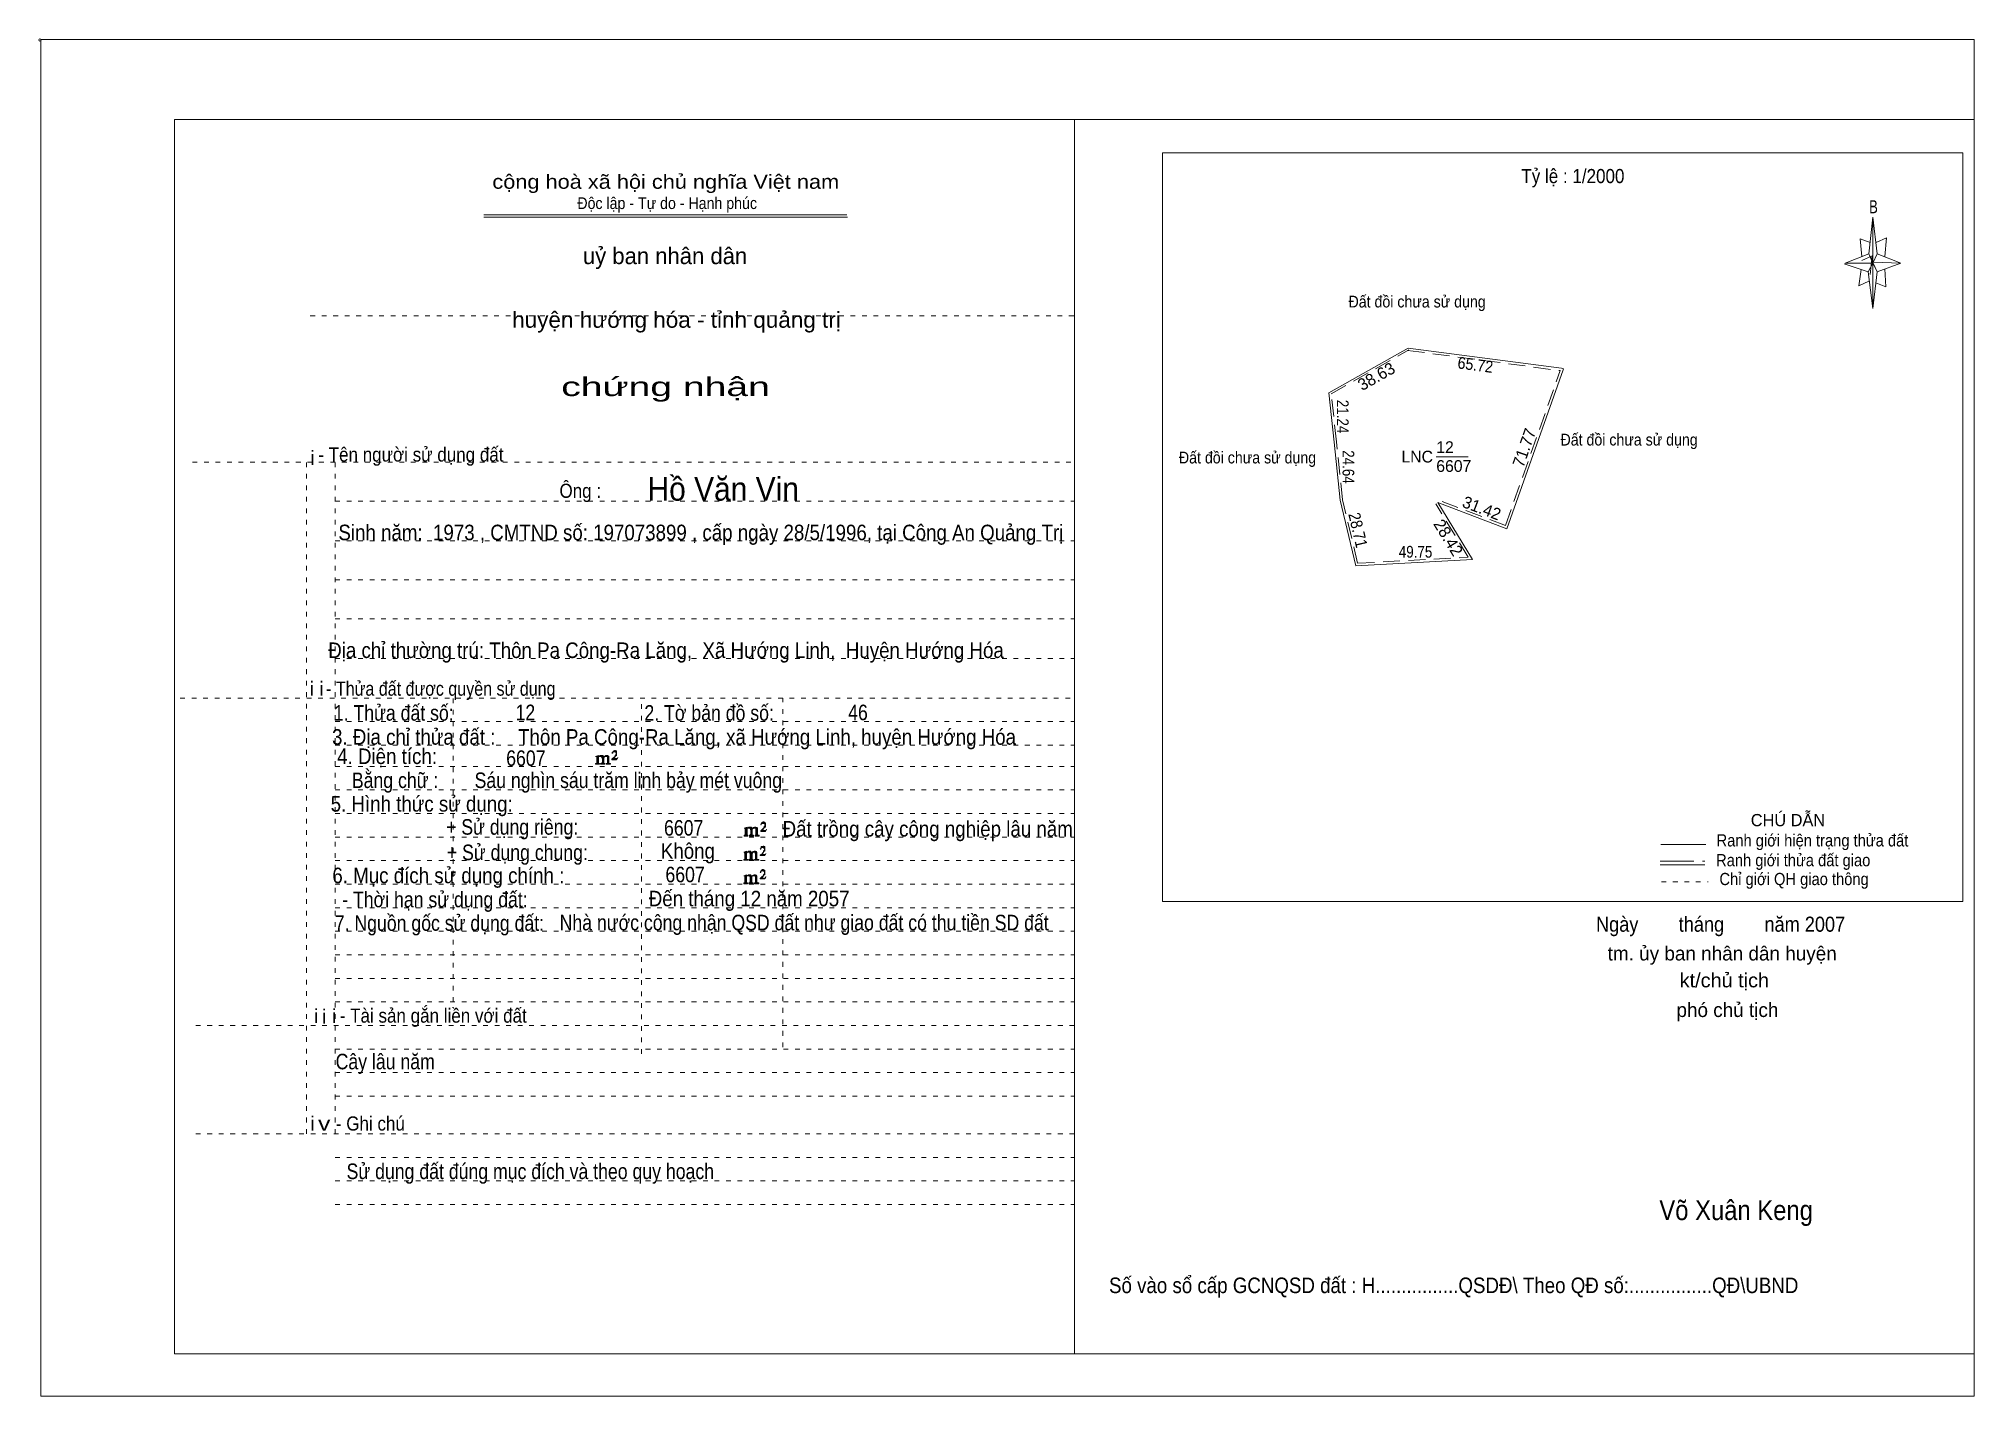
# Model space of a CAD drawing. Header units: centimetres. Extents: x -1.6 to 39.5, y -3.3 to 25.5.
import ezdxf
from ezdxf.enums import TextEntityAlignment as Align

# ---------------------------------------------------------------- set-up
doc = ezdxf.new("R2010")
doc.units = ezdxf.units.CM
doc.header["$LTSCALE"] = 0.12
for name, pattern in [('DOTTED', [1.5, 0.3, -1.2]), ('LONG_DASHED', [7.5, 6, -1.5]), ('MEDIUM_DASHED', [4.5, 3, -1.5])]:
    doc.linetypes.add(name, pattern=pattern)
for name, color, linetype, lineweight in [('1', 7, 'DOTTED', 13), ('10', 7, 'Continuous', 13), ('13', 7, 'Continuous', 13), ('4', 7, 'Continuous', 13), ('5', 7, 'Continuous', 13), ('50', 7, 'Continuous', 13)]:
    doc.layers.add(name, color=color, linetype=linetype, lineweight=lineweight)
doc.layers.add('30', color=7, linetype='Continuous')

msp = doc.modelspace()

# ---------------------------------------------------------------- hatches: boundary and pattern name
at = {"layer": '50'}
for points in [[(10.27, 10.13), (10.27, 10.12), (10.27, 10.11), (10.25, 10.11), (10.24, 10.11), (10.24, 10.1), (10.33, 10.1), (10.33, 10.11), (10.32, 10.11), (10.31, 10.11), (10.31, 10.12), (10.31, 10.13), (10.31, 10.24), (10.31, 10.25), (10.32, 10.26), (10.34, 10.26), (10.35, 10.26), (10.36, 10.26), (10.37, 10.25), (10.39, 10.22), (10.39, 10.13), (10.37, 10.12), (10.37, 10.11), (10.36, 10.11), (10.35, 10.11), (10.35, 10.1), (10.44, 10.1), (10.44, 10.11), (10.43, 10.11), (10.42, 10.11), (10.42, 10.12), (10.42, 10.13), (10.42, 10.24), (10.44, 10.26), (10.45, 10.26), (10.46, 10.26), (10.49, 10.26), (10.49, 10.25), (10.5, 10.24), (10.5, 10.22), (10.5, 10.13), (10.5, 10.12), (10.49, 10.11), (10.49, 10.11), (10.47, 10.11), (10.47, 10.1), (10.56, 10.1), (10.56, 10.11), (10.55, 10.11), (10.54, 10.11), (10.53, 10.12), (10.53, 10.13), (10.53, 10.2), (10.53, 10.25), (10.53, 10.26), (10.52, 10.27), (10.5, 10.28), (10.47, 10.28), (10.46, 10.28), (10.44, 10.27), (10.41, 10.25), (10.41, 10.26), (10.4, 10.28), (10.39, 10.28), (10.37, 10.28), (10.35, 10.28), (10.34, 10.28), (10.32, 10.26), (10.31, 10.26), (10.31, 10.25), (10.31, 10.25), (10.31, 10.26), (10.31, 10.28), (10.24, 10.26), (10.24, 10.26), (10.25, 10.26), (10.27, 10.25), (10.27, 10.24), (10.27, 10.23)], [(10.69, 10.19), (10.72, 10.24), (10.72, 10.24), (10.71, 10.22), (10.69, 10.22), (10.68, 10.22), (10.63, 10.22), (10.66, 10.26), (10.67, 10.27), (10.69, 10.28), (10.69, 10.3), (10.69, 10.32), (10.69, 10.34), (10.69, 10.35), (10.69, 10.37), (10.68, 10.38), (10.67, 10.38), (10.66, 10.39), (10.65, 10.39), (10.63, 10.38), (10.63, 10.38), (10.62, 10.37), (10.61, 10.35), (10.59, 10.33), (10.61, 10.33), (10.61, 10.35), (10.62, 10.35), (10.63, 10.36), (10.65, 10.36), (10.66, 10.36), (10.67, 10.35), (10.68, 10.35), (10.68, 10.32), (10.68, 10.3), (10.66, 10.28), (10.66, 10.26), (10.65, 10.25), (10.59, 10.2), (10.59, 10.19)], [(13.42, 8.61), (13.42, 8.6), (13.42, 8.59), (13.41, 8.59), (13.4, 8.59), (13.4, 8.57), (13.48, 8.57), (13.48, 8.59), (13.47, 8.59), (13.46, 8.59), (13.46, 8.6), (13.46, 8.61), (13.46, 8.72), (13.46, 8.73), (13.47, 8.74), (13.5, 8.74), (13.51, 8.74), (13.52, 8.74), (13.53, 8.73), (13.54, 8.69), (13.54, 8.61), (13.53, 8.6), (13.53, 8.59), (13.52, 8.59), (13.51, 8.59), (13.51, 8.57), (13.6, 8.57), (13.6, 8.59), (13.58, 8.59), (13.57, 8.59), (13.57, 8.6), (13.57, 8.61), (13.57, 8.72), (13.6, 8.74), (13.61, 8.74), (13.62, 8.74), (13.64, 8.74), (13.64, 8.73), (13.65, 8.72), (13.65, 8.69), (13.65, 8.61), (13.65, 8.6), (13.64, 8.59), (13.64, 8.59), (13.63, 8.59), (13.63, 8.57), (13.72, 8.57), (13.72, 8.59), (13.7, 8.59), (13.69, 8.59), (13.68, 8.6), (13.68, 8.61), (13.68, 8.68), (13.68, 8.73), (13.68, 8.74), (13.67, 8.75), (13.65, 8.76), (13.63, 8.76), (13.62, 8.76), (13.6, 8.75), (13.56, 8.73), (13.56, 8.74), (13.55, 8.76), (13.54, 8.76), (13.53, 8.76), (13.51, 8.76), (13.5, 8.76), (13.47, 8.74), (13.46, 8.74), (13.46, 8.73), (13.46, 8.73), (13.46, 8.74), (13.46, 8.76), (13.4, 8.74), (13.4, 8.74), (13.41, 8.74), (13.42, 8.73), (13.42, 8.72), (13.42, 8.71)], [(13.85, 8.67), (13.87, 8.72), (13.87, 8.72), (13.86, 8.69), (13.85, 8.69), (13.84, 8.69), (13.78, 8.69), (13.82, 8.74), (13.83, 8.75), (13.85, 8.76), (13.85, 8.78), (13.85, 8.79), (13.85, 8.82), (13.85, 8.83), (13.85, 8.85), (13.84, 8.86), (13.83, 8.86), (13.82, 8.87), (13.8, 8.87), (13.78, 8.86), (13.78, 8.86), (13.77, 8.85), (13.76, 8.83), (13.75, 8.81), (13.76, 8.81), (13.76, 8.83), (13.77, 8.83), (13.78, 8.84), (13.8, 8.84), (13.82, 8.84), (13.83, 8.83), (13.84, 8.83), (13.84, 8.79), (13.84, 8.78), (13.82, 8.76), (13.82, 8.74), (13.8, 8.73), (13.75, 8.68), (13.75, 8.67)], [(13.41, 8.09), (13.41, 8.08), (13.41, 8.07), (13.4, 8.07), (13.39, 8.07), (13.39, 8.06), (13.48, 8.06), (13.48, 8.07), (13.47, 8.07), (13.45, 8.07), (13.45, 8.08), (13.45, 8.09), (13.45, 8.2), (13.45, 8.21), (13.47, 8.23), (13.49, 8.23), (13.5, 8.23), (13.51, 8.23), (13.52, 8.21), (13.53, 8.18), (13.53, 8.09), (13.52, 8.08), (13.52, 8.07), (13.51, 8.07), (13.5, 8.07), (13.5, 8.06), (13.59, 8.06), (13.59, 8.07), (13.58, 8.07), (13.57, 8.07), (13.57, 8.08), (13.57, 8.09), (13.57, 8.2), (13.59, 8.23), (13.6, 8.23), (13.61, 8.23), (13.63, 8.23), (13.63, 8.21), (13.64, 8.2), (13.64, 8.18), (13.64, 8.09), (13.64, 8.08), (13.63, 8.07), (13.63, 8.07), (13.62, 8.07), (13.62, 8.06), (13.71, 8.06), (13.71, 8.07), (13.7, 8.07), (13.69, 8.07), (13.67, 8.08), (13.67, 8.09), (13.67, 8.17), (13.67, 8.21), (13.67, 8.23), (13.66, 8.24), (13.64, 8.25), (13.62, 8.25), (13.61, 8.25), (13.59, 8.24), (13.55, 8.21), (13.55, 8.23), (13.54, 8.25), (13.53, 8.25), (13.52, 8.25), (13.5, 8.25), (13.49, 8.25), (13.47, 8.23), (13.45, 8.23), (13.45, 8.21), (13.45, 8.21), (13.45, 8.23), (13.45, 8.25), (13.39, 8.23), (13.39, 8.23), (13.4, 8.23), (13.41, 8.21), (13.41, 8.2), (13.41, 8.19)], [(13.84, 8.16), (13.86, 8.2), (13.86, 8.2), (13.85, 8.18), (13.84, 8.18), (13.83, 8.18), (13.77, 8.18), (13.81, 8.23), (13.82, 8.24), (13.84, 8.25), (13.84, 8.27), (13.84, 8.28), (13.84, 8.3), (13.84, 8.31), (13.84, 8.34), (13.83, 8.35), (13.82, 8.35), (13.81, 8.36), (13.8, 8.36), (13.77, 8.35), (13.77, 8.35), (13.76, 8.34), (13.75, 8.31), (13.74, 8.29), (13.75, 8.29), (13.75, 8.31), (13.76, 8.31), (13.77, 8.33), (13.8, 8.33), (13.81, 8.33), (13.82, 8.31), (13.83, 8.31), (13.83, 8.28), (13.83, 8.27), (13.81, 8.25), (13.81, 8.23), (13.8, 8.21), (13.74, 8.17), (13.74, 8.16)], [(13.84, 7.66), (13.86, 7.71), (13.86, 7.71), (13.85, 7.68), (13.84, 7.68), (13.83, 7.68), (13.77, 7.68), (13.81, 7.73), (13.82, 7.74), (13.84, 7.75), (13.84, 7.77), (13.84, 7.78), (13.84, 7.81), (13.84, 7.82), (13.84, 7.84), (13.83, 7.85), (13.82, 7.85), (13.81, 7.86), (13.79, 7.86), (13.77, 7.85), (13.77, 7.85), (13.76, 7.84), (13.75, 7.82), (13.74, 7.8), (13.75, 7.8), (13.75, 7.82), (13.76, 7.82), (13.77, 7.83), (13.79, 7.83), (13.81, 7.83), (13.82, 7.82), (13.83, 7.82), (13.83, 7.78), (13.83, 7.77), (13.81, 7.75), (13.81, 7.73), (13.79, 7.72), (13.74, 7.67), (13.74, 7.66)], [(13.41, 7.6), (13.41, 7.59), (13.41, 7.58), (13.4, 7.58), (13.39, 7.58), (13.39, 7.56), (13.47, 7.56), (13.47, 7.58), (13.46, 7.58), (13.45, 7.58), (13.45, 7.59), (13.45, 7.6), (13.45, 7.71), (13.45, 7.72), (13.46, 7.73), (13.49, 7.73), (13.5, 7.73), (13.51, 7.73), (13.52, 7.72), (13.53, 7.68), (13.53, 7.6), (13.52, 7.59), (13.52, 7.58), (13.51, 7.58), (13.5, 7.58), (13.5, 7.56), (13.59, 7.56), (13.59, 7.58), (13.57, 7.58), (13.56, 7.58), (13.56, 7.59), (13.56, 7.6), (13.56, 7.71), (13.59, 7.73), (13.6, 7.73), (13.61, 7.73), (13.63, 7.73), (13.63, 7.72), (13.64, 7.71), (13.64, 7.68), (13.64, 7.6), (13.64, 7.59), (13.63, 7.58), (13.63, 7.58), (13.62, 7.58), (13.62, 7.56), (13.71, 7.56), (13.71, 7.58), (13.69, 7.58), (13.68, 7.58), (13.67, 7.59), (13.67, 7.6), (13.67, 7.67), (13.67, 7.72), (13.67, 7.73), (13.66, 7.74), (13.64, 7.75), (13.62, 7.75), (13.61, 7.75), (13.59, 7.74), (13.55, 7.72), (13.55, 7.73), (13.54, 7.75), (13.53, 7.75), (13.52, 7.75), (13.5, 7.75), (13.49, 7.75), (13.46, 7.73), (13.45, 7.73), (13.45, 7.72), (13.45, 7.72), (13.45, 7.73), (13.45, 7.75), (13.39, 7.73), (13.39, 7.73), (13.4, 7.73), (13.41, 7.72), (13.41, 7.71), (13.41, 7.7)]]:
    msp.add_hatch(color=256, dxfattribs=at).paths.add_polyline_path(points)

# ---------------------------------------------------------------- linework, layer by layer
at = {"layer": '1', "linetype": 'Continuous'}
for p, q in [((1.31, -2.42), (1.31, 23.78)), ((1.31, 23.78), (39.51, 23.78)), ((20.41, -2.42), (20.41, 23.78)), ((39.51, -2.42), (39.51, 23.78)), ((7.87, 21.76), (15.58, 21.76)), ((7.87, 21.71), (15.59, 21.71)), ((37.26, 20.55), (36.75, 20.72)), ((1.31, -2.42), (39.51, -2.42))]:
    msp.add_line(p, q, dxfattribs=at)
at = {"layer": '1'}
for p, q in [((4.19, 19.61), (20.41, 19.61)), ((1.69, 16.51), (20.41, 16.51)), ((4.11, 2.25), (4.11, 16.51)), ((4.72, 2.25), (4.72, 16.51)), ((4.72, 15.68), (20.41, 15.68)), ((4.72, 14.84), (20.41, 14.84)), ((4.72, 14.01), (20.41, 14.01)), ((4.72, 13.18), (20.41, 13.18)), ((4.72, 12.34), (20.41, 12.34)), ((1.43, 11.5), (20.41, 11.5)), ((7.22, 5.05), (7.22, 11.5)), ((11.22, 3.95), (11.22, 11.5)), ((14.22, 4.09), (14.22, 11.5)), ((4.72, 11), (20.41, 11)), ((4.72, 10.5), (20.41, 10.5)), ((4.72, 10.05), (20.41, 10.05)), ((4.72, 9.55), (20.41, 9.55)), ((4.72, 9.05), (20.41, 9.05)), ((4.72, 8.55), (20.41, 8.55)), ((4.72, 8.05), (20.41, 8.05)), ((4.72, 7.55), (20.41, 7.55)), ((4.72, 7.05), (20.41, 7.05)), ((4.72, 6.55), (20.41, 6.55)), ((4.72, 6.05), (20.41, 6.05)), ((4.72, 5.55), (20.41, 5.55)), ((4.72, 5.05), (20.41, 5.05)), ((1.76, 4.55), (20.41, 4.55)), ((4.72, 4.05), (20.41, 4.05)), ((4.72, 3.55), (20.41, 3.55)), ((4.72, 3.05), (20.41, 3.05)), ((1.76, 2.25), (20.41, 2.25)), ((4.72, 1.75), (20.41, 1.75)), ((4.72, 1.25), (20.41, 1.25)), ((4.72, 0.75), (20.41, 0.75))]:
    msp.add_line(p, q, dxfattribs=at)
at = {"layer": '1', "linetype": 'Continuous'}
msp.add_lwpolyline([(-1.53, -3.32), (39.51, -3.32), (39.51, 25.48), (-1.53, 25.48)], close=True, dxfattribs=at)
msp.add_lwpolyline([(37.27, 20.35), (37.06, 20.25), (37.11, 20.6)], dxfattribs=at)
at = {"layer": '10'}
for p, q in [((25.81, 17.98), (27.49, 18.93)), ((27.49, 18.93), (30.75, 18.5)), ((29.59, 15.09), (30.78, 18.47)), ((25.92, 16.93), (25.81, 17.98)), ((26.05, 15.7), (25.92, 16.93)), ((26.38, 14.31), (26.05, 15.7)), ((29.59, 15.09), (28.12, 15.65))]:
    msp.add_line(p, q, dxfattribs=at)
at = {"layer": '10', "linetype": 'MEDIUM_DASHED'}
for p, q in [((25.86, 17.96), (27.51, 18.89)), ((27.48, 18.88), (30.72, 18.45)), ((29.56, 15.16), (30.72, 18.45)), ((25.97, 16.94), (25.86, 17.96)), ((26.1, 15.71), (25.97, 16.94)), ((26.42, 14.36), (26.1, 15.71)), ((29.56, 15.16), (28.14, 15.7))]:
    msp.add_line(p, q, dxfattribs=at)
at = {"layer": '10'}
for points in [[(30.78, 18.47), (30.79, 18.49), (30.75, 18.5)], [(26.38, 14.31), (28.86, 14.44), (28.12, 15.65)]]:
    msp.add_lwpolyline(points, dxfattribs=at)
at = {"layer": '10', "linetype": 'MEDIUM_DASHED'}
msp.add_lwpolyline([(26.42, 14.36), (28.77, 14.49), (28.08, 15.62)], dxfattribs=at)
at = {"layer": '13'}
msp.add_line((28.09, 16.62), (28.77, 16.62), dxfattribs=at)
at = {"layer": '4'}
for p, q in [((32.86, 8.39), (33.81, 8.39)), ((32.84, 7.96), (33.79, 7.96))]:
    msp.add_line(p, q, dxfattribs=at)
at = {"layer": '4', "linetype": 'LONG_DASHED'}
msp.add_line((32.84, 8.04), (33.79, 8.04), dxfattribs=at)
at = {"layer": '4', "linetype": 'DOTTED'}
msp.add_line((32.87, 7.6), (33.86, 7.6), dxfattribs=at)
at = {"layer": '4'}
msp.add_lwpolyline([(22.28, 23.07), (39.27, 23.07), (39.27, 7.18), (22.28, 7.18)], close=True, dxfattribs=at)
msp.add_circle((-1.55, 25.47), 0.025, dxfattribs=at)
at = {"layer": '5'}
for p, q in [((37.27, 20.93), (37.36, 21.71)), ((37.45, 20.55), (37.36, 19.77)), ((37.45, 20.93), (37.95, 20.73)), ((37.61, 20.61), (37.63, 20.23)), ((37.63, 20.23), (37.42, 20.31))]:
    msp.add_line(p, q, dxfattribs=at)
for points in [[(37.36, 21.71), (37.45, 20.93), (37.36, 20.73)], [(37.36, 20.73), (36.77, 20.73), (37.27, 20.93), (37.45, 20.55), (37.95, 20.73), (37.36, 20.75)], [(37.36, 20.73), (37.36, 19.77), (37.26, 20.55)]]:
    msp.add_lwpolyline(points, close=True, dxfattribs=at)
for points in [[(37.3, 21.17), (37.09, 21.25), (37.12, 20.87)], [(37.43, 21.17), (37.65, 21.27), (37.61, 20.87)], [(37.36, 20.73), (37.27, 20.93), (36.77, 20.73)], [(37.12, 20.79), (37.34, 20.89), (37.3, 20.49)], [(37.36, 20.73), (37.45, 20.55), (37.95, 20.73)]]:
    msp.add_lwpolyline(points, dxfattribs=at)
at = {"layer": '50'}
for points in [[(10.27, 10.13), (10.27, 10.12), (10.27, 10.11), (10.25, 10.11), (10.24, 10.11), (10.24, 10.1), (10.33, 10.1), (10.33, 10.11), (10.32, 10.11), (10.31, 10.11), (10.31, 10.12), (10.31, 10.13), (10.31, 10.24), (10.31, 10.25), (10.32, 10.26), (10.34, 10.26), (10.35, 10.26), (10.36, 10.26), (10.37, 10.25), (10.39, 10.22), (10.39, 10.13), (10.37, 10.12), (10.37, 10.11), (10.36, 10.11), (10.35, 10.11), (10.35, 10.1), (10.44, 10.1), (10.44, 10.11), (10.43, 10.11), (10.42, 10.11), (10.42, 10.12), (10.42, 10.13), (10.42, 10.24), (10.44, 10.26), (10.45, 10.26), (10.46, 10.26), (10.49, 10.26), (10.49, 10.25), (10.5, 10.24), (10.5, 10.22), (10.5, 10.13), (10.5, 10.12), (10.49, 10.11), (10.49, 10.11), (10.47, 10.11), (10.47, 10.1), (10.56, 10.1), (10.56, 10.11), (10.55, 10.11), (10.54, 10.11), (10.53, 10.12), (10.53, 10.13), (10.53, 10.2), (10.53, 10.25), (10.53, 10.26), (10.52, 10.27), (10.5, 10.28), (10.47, 10.28), (10.46, 10.28), (10.44, 10.27), (10.41, 10.25), (10.41, 10.26), (10.4, 10.28), (10.39, 10.28), (10.37, 10.28), (10.35, 10.28), (10.34, 10.28), (10.32, 10.26), (10.31, 10.26), (10.31, 10.25), (10.31, 10.25), (10.31, 10.26), (10.31, 10.28), (10.24, 10.26), (10.24, 10.26), (10.25, 10.26), (10.27, 10.25), (10.27, 10.24), (10.27, 10.23)], [(10.69, 10.19), (10.72, 10.24), (10.72, 10.24), (10.71, 10.22), (10.69, 10.22), (10.68, 10.22), (10.63, 10.22), (10.66, 10.26), (10.67, 10.27), (10.69, 10.28), (10.69, 10.3), (10.69, 10.32), (10.69, 10.34), (10.69, 10.35), (10.69, 10.37), (10.68, 10.38), (10.67, 10.38), (10.66, 10.39), (10.65, 10.39), (10.63, 10.38), (10.63, 10.38), (10.62, 10.37), (10.61, 10.35), (10.59, 10.33), (10.61, 10.33), (10.61, 10.35), (10.62, 10.35), (10.63, 10.36), (10.65, 10.36), (10.66, 10.36), (10.67, 10.35), (10.68, 10.35), (10.68, 10.32), (10.68, 10.3), (10.66, 10.28), (10.66, 10.26), (10.65, 10.25), (10.59, 10.2), (10.59, 10.19)], [(13.42, 8.61), (13.42, 8.6), (13.42, 8.59), (13.41, 8.59), (13.4, 8.59), (13.4, 8.57), (13.48, 8.57), (13.48, 8.59), (13.47, 8.59), (13.46, 8.59), (13.46, 8.6), (13.46, 8.61), (13.46, 8.72), (13.46, 8.73), (13.47, 8.74), (13.5, 8.74), (13.51, 8.74), (13.52, 8.74), (13.53, 8.73), (13.54, 8.69), (13.54, 8.61), (13.53, 8.6), (13.53, 8.59), (13.52, 8.59), (13.51, 8.59), (13.51, 8.57), (13.6, 8.57), (13.6, 8.59), (13.58, 8.59), (13.57, 8.59), (13.57, 8.6), (13.57, 8.61), (13.57, 8.72), (13.6, 8.74), (13.61, 8.74), (13.62, 8.74), (13.64, 8.74), (13.64, 8.73), (13.65, 8.72), (13.65, 8.69), (13.65, 8.61), (13.65, 8.6), (13.64, 8.59), (13.64, 8.59), (13.63, 8.59), (13.63, 8.57), (13.72, 8.57), (13.72, 8.59), (13.7, 8.59), (13.69, 8.59), (13.68, 8.6), (13.68, 8.61), (13.68, 8.68), (13.68, 8.73), (13.68, 8.74), (13.67, 8.75), (13.65, 8.76), (13.63, 8.76), (13.62, 8.76), (13.6, 8.75), (13.56, 8.73), (13.56, 8.74), (13.55, 8.76), (13.54, 8.76), (13.53, 8.76), (13.51, 8.76), (13.5, 8.76), (13.47, 8.74), (13.46, 8.74), (13.46, 8.73), (13.46, 8.73), (13.46, 8.74), (13.46, 8.76), (13.4, 8.74), (13.4, 8.74), (13.41, 8.74), (13.42, 8.73), (13.42, 8.72), (13.42, 8.71)], [(13.85, 8.67), (13.87, 8.72), (13.87, 8.72), (13.86, 8.69), (13.85, 8.69), (13.84, 8.69), (13.78, 8.69), (13.82, 8.74), (13.83, 8.75), (13.85, 8.76), (13.85, 8.78), (13.85, 8.79), (13.85, 8.82), (13.85, 8.83), (13.85, 8.85), (13.84, 8.86), (13.83, 8.86), (13.82, 8.87), (13.8, 8.87), (13.78, 8.86), (13.78, 8.86), (13.77, 8.85), (13.76, 8.83), (13.75, 8.81), (13.76, 8.81), (13.76, 8.83), (13.77, 8.83), (13.78, 8.84), (13.8, 8.84), (13.82, 8.84), (13.83, 8.83), (13.84, 8.83), (13.84, 8.79), (13.84, 8.78), (13.82, 8.76), (13.82, 8.74), (13.8, 8.73), (13.75, 8.68), (13.75, 8.67)], [(13.41, 8.09), (13.41, 8.08), (13.41, 8.07), (13.4, 8.07), (13.39, 8.07), (13.39, 8.06), (13.48, 8.06), (13.48, 8.07), (13.47, 8.07), (13.45, 8.07), (13.45, 8.08), (13.45, 8.09), (13.45, 8.2), (13.45, 8.21), (13.47, 8.23), (13.49, 8.23), (13.5, 8.23), (13.51, 8.23), (13.52, 8.21), (13.53, 8.18), (13.53, 8.09), (13.52, 8.08), (13.52, 8.07), (13.51, 8.07), (13.5, 8.07), (13.5, 8.06), (13.59, 8.06), (13.59, 8.07), (13.58, 8.07), (13.57, 8.07), (13.57, 8.08), (13.57, 8.09), (13.57, 8.2), (13.59, 8.23), (13.6, 8.23), (13.61, 8.23), (13.63, 8.23), (13.63, 8.21), (13.64, 8.2), (13.64, 8.18), (13.64, 8.09), (13.64, 8.08), (13.63, 8.07), (13.63, 8.07), (13.62, 8.07), (13.62, 8.06), (13.71, 8.06), (13.71, 8.07), (13.7, 8.07), (13.69, 8.07), (13.67, 8.08), (13.67, 8.09), (13.67, 8.17), (13.67, 8.21), (13.67, 8.23), (13.66, 8.24), (13.64, 8.25), (13.62, 8.25), (13.61, 8.25), (13.59, 8.24), (13.55, 8.21), (13.55, 8.23), (13.54, 8.25), (13.53, 8.25), (13.52, 8.25), (13.5, 8.25), (13.49, 8.25), (13.47, 8.23), (13.45, 8.23), (13.45, 8.21), (13.45, 8.21), (13.45, 8.23), (13.45, 8.25), (13.39, 8.23), (13.39, 8.23), (13.4, 8.23), (13.41, 8.21), (13.41, 8.2), (13.41, 8.19)], [(13.84, 8.16), (13.86, 8.2), (13.86, 8.2), (13.85, 8.18), (13.84, 8.18), (13.83, 8.18), (13.77, 8.18), (13.81, 8.23), (13.82, 8.24), (13.84, 8.25), (13.84, 8.27), (13.84, 8.28), (13.84, 8.3), (13.84, 8.31), (13.84, 8.34), (13.83, 8.35), (13.82, 8.35), (13.81, 8.36), (13.8, 8.36), (13.77, 8.35), (13.77, 8.35), (13.76, 8.34), (13.75, 8.31), (13.74, 8.29), (13.75, 8.29), (13.75, 8.31), (13.76, 8.31), (13.77, 8.33), (13.8, 8.33), (13.81, 8.33), (13.82, 8.31), (13.83, 8.31), (13.83, 8.28), (13.83, 8.27), (13.81, 8.25), (13.81, 8.23), (13.8, 8.21), (13.74, 8.17), (13.74, 8.16)], [(13.84, 7.66), (13.86, 7.71), (13.86, 7.71), (13.85, 7.68), (13.84, 7.68), (13.83, 7.68), (13.77, 7.68), (13.81, 7.73), (13.82, 7.74), (13.84, 7.75), (13.84, 7.77), (13.84, 7.78), (13.84, 7.81), (13.84, 7.82), (13.84, 7.84), (13.83, 7.85), (13.82, 7.85), (13.81, 7.86), (13.79, 7.86), (13.77, 7.85), (13.77, 7.85), (13.76, 7.84), (13.75, 7.82), (13.74, 7.8), (13.75, 7.8), (13.75, 7.82), (13.76, 7.82), (13.77, 7.83), (13.79, 7.83), (13.81, 7.83), (13.82, 7.82), (13.83, 7.82), (13.83, 7.78), (13.83, 7.77), (13.81, 7.75), (13.81, 7.73), (13.79, 7.72), (13.74, 7.67), (13.74, 7.66)], [(13.41, 7.6), (13.41, 7.59), (13.41, 7.58), (13.4, 7.58), (13.39, 7.58), (13.39, 7.56), (13.47, 7.56), (13.47, 7.58), (13.46, 7.58), (13.45, 7.58), (13.45, 7.59), (13.45, 7.6), (13.45, 7.71), (13.45, 7.72), (13.46, 7.73), (13.49, 7.73), (13.5, 7.73), (13.51, 7.73), (13.52, 7.72), (13.53, 7.68), (13.53, 7.6), (13.52, 7.59), (13.52, 7.58), (13.51, 7.58), (13.5, 7.58), (13.5, 7.56), (13.59, 7.56), (13.59, 7.58), (13.57, 7.58), (13.56, 7.58), (13.56, 7.59), (13.56, 7.6), (13.56, 7.71), (13.59, 7.73), (13.6, 7.73), (13.61, 7.73), (13.63, 7.73), (13.63, 7.72), (13.64, 7.71), (13.64, 7.68), (13.64, 7.6), (13.64, 7.59), (13.63, 7.58), (13.63, 7.58), (13.62, 7.58), (13.62, 7.56), (13.71, 7.56), (13.71, 7.58), (13.69, 7.58), (13.68, 7.58), (13.67, 7.59), (13.67, 7.6), (13.67, 7.67), (13.67, 7.72), (13.67, 7.73), (13.66, 7.74), (13.64, 7.75), (13.62, 7.75), (13.61, 7.75), (13.59, 7.74), (13.55, 7.72), (13.55, 7.73), (13.54, 7.75), (13.53, 7.75), (13.52, 7.75), (13.5, 7.75), (13.49, 7.75), (13.46, 7.73), (13.45, 7.73), (13.45, 7.72), (13.45, 7.72), (13.45, 7.73), (13.45, 7.75), (13.39, 7.73), (13.39, 7.73), (13.4, 7.73), (13.41, 7.72), (13.41, 7.71), (13.41, 7.7)]]:
    msp.add_lwpolyline(points, close=True, dxfattribs=at)

# ---------------------------------------------------------------- texts
at = {"layer": '1'}
for s, height, width, p in [('cộng hoà xã hội chủ nghĩa Việt nam', 0.3, 1.15, (11.735, 22.31)), ('Độc lập - Tự do - Hạnh phúc', 0.25, 0.9, (11.765, 21.88)), ('chứng nhận', 0.4, 1.55, (11.73, 17.91)), ('- Tên người sử dụng đất', 0.3, 0.9, (6.325, 16.52)), ('- Thửa đất được quyền sử dụng', 0.3, 0.85, (6.96, 11.55)), ('- Tài sản gắn liền với đất ', 0.3, 0.9, (6.85, 4.61)), ('v', 0.3, 1.3, (4.485, 2.32)), ('- Ghi chú', 0.3, 0.9, (5.465, 2.32))]:
    msp.add_text(s, height=height, dxfattribs=dict(at, width=width)).set_placement(p, align=Align.CENTER)
for s, height, p in [('uỷ ban nhân dân', 0.35, (11.72, 20.71)), ('i', 0.3, (4.235, 16.45)), ('i', 0.3, (4.225, 11.55)), ('i', 0.3, (4.425, 11.55)), ('i', 0.3, (4.315, 4.6)), ('i', 0.3, (4.485, 4.59)), ('i', 0.3, (4.695, 4.6)), ('i', 0.3, (4.235, 2.32))]:
    msp.add_text(s, height=height, dxfattribs=at).set_placement(p, align=Align.CENTER)
at = {"layer": '10'}
for s, height, width, p in [('Tỷ lệ : 1/2000', 0.3, 0.9, (30.99, 22.43)), ('Đất đồi chưa sử dụng ', 0.25, 0.9, (27.725, 19.79)), ('Đất đồi chưa sử dụng ', 0.25, 0.9, (32.225, 16.86)), ('Đất đồi chưa sử dụng ', 0.25, 0.9, (24.125, 16.48)), ('Hồ Văn Vin', 0.5, 0.95, (12.955, 15.69)), ('Võ Xuân Keng', 0.42, 0.9, (34.455, 0.42))]:
    msp.add_text(s, height=height, dxfattribs=dict(at, width=width)).set_placement(p, align=Align.CENTER)
for s, rotation, width, p in [('21.24', 270, 0.85, (25.98, 17.475)), ('28.71', 283.146, 0.9, (26.307, 15.038))]:
    msp.add_text(s, height=0.25, rotation=rotation, dxfattribs=dict(at, width=width)).set_placement(p, align=Align.CENTER)
for s, p in [('12', (28.09, 16.7)), ('6607', (28.09, 16.3))]:
    msp.add_text(s, height=0.25, dxfattribs=at).set_placement(p)
msp.add_text('LNC', height=0.25, dxfattribs=at).set_placement((28.02, 16.5), align=Align.RIGHT)
at = {"layer": '30'}
for s, rotation, p in [('38.63', 29.412, (26.879, 18.218)), ('71.77', 70.54, (30.076, 16.773)), ('31.42', 339.211, (29.011, 15.415)), ('28.42', 301.666, (28.238, 14.841))]:
    msp.add_text(s, height=0.25, rotation=rotation, dxfattribs=at).set_placement(p, align=Align.CENTER)
for s, rotation, width, p in [('65.72', 352.42, 0.9, (28.904, 18.45)), ('24.64', 270, 0.85, (26.1, 16.405))]:
    msp.add_text(s, height=0.25, rotation=rotation, dxfattribs=dict(at, width=width)).set_placement(p, align=Align.CENTER)
at = {"layer": '30', "width": 0.85}
msp.add_text('49.75', height=0.25, dxfattribs=at).set_placement((27.65, 14.48), align=Align.CENTER)
at = {"layer": '4'}
msp.add_text('CHÚ DẪN', height=0.2591, dxfattribs=at).set_placement((35.555, 8.78), align=Align.CENTER)
at = {"layer": '4', "width": 0.9}
for s, p in [('Ranh giới hiện trạng thửa đất', (36.075, 8.35)), ('Ranh giới thửa đất giao ', (35.71, 7.93)), ('Chỉ giới QH giao thông', (35.685, 7.53))]:
    msp.add_text(s, height=0.2591, dxfattribs=at).set_placement(p, align=Align.CENTER)
at = {"layer": '5', "width": 0.75}
msp.add_text('B', height=0.276, dxfattribs=at).set_placement((37.37, 21.79), align=Align.CENTER)
at = {"layer": '50'}
for s, height, width, p in [('  huyện hướng hóa - tỉnh quảng trị', 0.34, 1.05, (11.83, 19.36)), ('Ông :', 0.3, 0.9, (9.92, 15.75)), ('Sinh năm:  1973 , CMTND số: 197073899 , cấp ngày 28/5/1996, tại Công An Quảng Trị', 0.33, 0.9, (12.48, 14.85)), ('Địa chỉ thường trú: Thôn Pa Công-Ra Lăng,  Xã Hướng Linh,  Huyện Hướng Hóa', 0.33, 0.9, (11.74, 12.35)), ('1. Thửa đất số:  ', 0.33, 0.85, (6.065, 11.02)), ('12', 0.33, 0.85, (8.755, 11.03)), ('2. Tờ bản đồ số:  ', 0.33, 0.85, (12.76, 11.02)), ('46', 0.33, 0.85, (15.815, 11.03)), ('3. Địa chỉ thửa đất : ', 0.33, 0.9, (6.44, 10.51)), ('Thôn Pa Công-Ra Lăng, xã Hướng Linh, huyện Hướng Hóa', 0.33, 0.9, (13.885, 10.51)), ('4. Diện tích: ', 0.33, 0.9, (5.875, 10.1)), ('6607', 0.33, 0.85, (8.765, 10.06)), ('Bằng chữ :', 0.33, 0.85, (5.99, 9.59)), ('Sáu nghìn sáu trăm linh bảy mét vuông', 0.33, 0.85, (10.94, 9.59)), ('5. Hình thức sử dụng:', 0.33, 0.9, (6.555, 9.09)), ('+ Sử dụng riêng:', 0.33, 0.85, (8.475, 8.6)), ('6607', 0.33, 0.85, (12.115, 8.58)), ('Đất trồng cây công nghiệp lâu năm', 0.33, 0.9, (17.295, 8.56)), ('+ Sử dụng chung:', 0.33, 0.85, (8.585, 8.06)), ('Không', 0.33, 0.9, (12.205, 8.09)), ('6. Mục đích sử dụng chính :', 0.33, 0.9, (7.12, 7.57)), ('6607', 0.33, 0.85, (12.145, 7.59)), ('- Thời hạn sử dụng đất:', 0.33, 0.85, (6.835, 7.06)), ('Đến tháng 12 năm 2057', 0.33, 0.9, (13.505, 7.08)), ('7. Nguồn gốc sử dụng đất:', 0.33, 0.85, (6.93, 6.56)), ('Nhà nước công nhận QSD đất như giao đất có thu tiền SD đất ', 0.33, 0.85, (14.725, 6.57)), ('Ngày        tháng        năm 2007', 0.32, 0.9, (34.125, 6.54)), ('kt/chủ tịch', 0.3, 1.05, (34.205, 5.36)), ('Cây lâu năm', 0.33, 0.85, (5.78, 3.62)), ('Sử dụng đất đúng mục đích và theo quy hoạch', 0.33, 0.85, (8.86, 1.29)), ('Số vào sổ cấp GCNQSD đất : H................QSDĐ\\ Theo QĐ số:................QĐ\\UBND', 0.33, 0.9, (28.46, -1.13))]:
    msp.add_text(s, height=height, dxfattribs=dict(at, width=width)).set_placement(p, align=Align.CENTER)
for s, p in [('tm. ủy ban nhân dân huyện ', (34.215, 5.93)), ('phó chủ tịch', (34.27, 4.73))]:
    msp.add_text(s, height=0.3, dxfattribs=at).set_placement(p, align=Align.CENTER)

doc.saveas('drawing.dxf')
